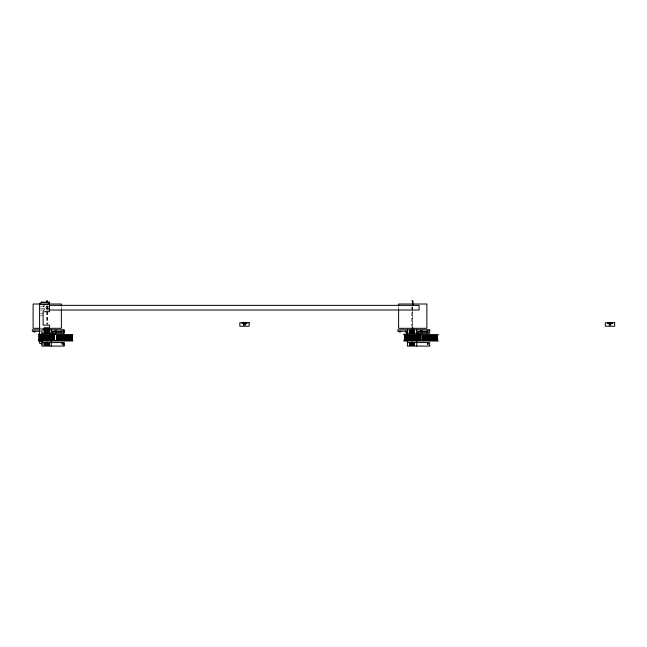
<?xml version="1.0" encoding="UTF-8"?>
<svg xmlns="http://www.w3.org/2000/svg" width="647" height="647" viewBox="0 0 647 647"><rect width="100%" height="100%" fill="white"/><g stroke="black" fill="none" stroke-linecap="round" stroke-linejoin="round"><path stroke-width="0.49" stroke-dasharray="3.23 2.43" d="M50.935 332.226L53.2 332.226L53.24 331.005L50.935 331.005M416.425 332.226L418.698 332.226L418.73 331.005L416.425 331.005M44.441 310.18L44.441 308.635L45.047 308.029M45.808 307.268L46.422 306.654L48.735 306.654M48.096 306.686L48.096 310.948M40.535 306.686L44.441 306.654L45.047 307.268M40.535 308.611L44.441 308.635M48.735 308.635L46.422 308.635L45.808 308.029M40.211 310.026L49.512 310.034M40.47 313.649L43.098 313.649M40.47 315.631L43.098 315.631M41.19 328.312L43.203 328.312M51.986 331.28L60.907 331.28M417.485 331.28L426.405 331.28M50.935 331.507L53.2 331.507M416.425 331.507L418.698 331.507M610.922 323.605L610.922 325.352M610.792 323.605L610.792 325.352M610.453 323.605L610.453 325.352M609.984 323.605L609.984 325.352M609.523 323.605L609.523 326.225M609.183 323.605L609.183 325.352M609.053 323.605L609.053 325.352M428.387 330.35L428.387 333.262M428.387 342.587L428.387 344.527M428.039 330.35L428.039 332.291M428.039 342.587L428.039 344.527M427.748 330.35L427.748 332.291M427.748 342.587L427.748 344.527M427.53 330.35L427.53 333.262M427.53 342.587L427.53 344.527M427.4 330.35L427.4 333.262M427.4 342.587L427.4 344.527M427.352 330.35L427.352 332.291M427.352 342.587L427.352 344.527M426.713 330.641L426.713 333.262M426.543 330.641L426.543 333.262M426.049 330.641L426.049 333.262M425.314 330.641L425.314 333.262M424.95 331.28L424.95 332.016L423.785 332.016L423.785 331.28M424.44 330.641L424.44 333.262M423.567 330.641L423.567 333.262M422.831 330.641L422.831 333.262M422.337 330.641L422.337 333.262M422.167 330.641L422.167 333.262M421.901 329.824L421.901 331.28M421.464 330.641L421.464 333.262M421.294 330.641L421.294 333.262M421.157 329.824L421.157 331.28M420.801 330.641L420.801 333.262M420.421 329.824L420.421 331.28M420.065 330.641L420.065 333.262M419.191 330.641L419.191 333.262M418.326 330.641L418.326 333.262M412.746 306.888L412.794 326.856M412.673 306.888L412.673 308.878M412.673 309.873L412.673 326.784M411.815 306.904L411.815 326.856M398.609 306.929L398.609 308.878M245.423 323.605L245.423 325.352M245.302 323.605L245.302 325.352M244.962 323.605L244.962 325.352M244.493 323.605L244.493 325.352M244.024 323.605L244.024 326.225M243.684 323.605L243.684 325.352M243.563 323.605L243.563 325.352M62.249 330.35L62.249 332.291M62.249 342.587L62.249 344.527M62.039 330.35L62.039 332.291M62.039 342.587L62.039 344.527M61.902 330.35L61.902 333.262M61.902 342.587L61.902 344.527M61.376 306.929L61.376 308.878M61.222 330.641L61.222 333.262M61.044 330.641L61.044 333.262M60.551 330.641L60.551 333.262M59.815 330.641L59.815 333.262M59.451 331.28L59.451 332.016L58.287 332.016L58.287 331.28M58.942 330.641L58.942 333.262M58.076 330.641L58.076 333.262M57.34 330.641L57.34 333.262M56.847 330.641L56.847 333.262M56.669 330.641L56.669 333.262M56.41 329.824L56.41 331.28M55.974 330.641L55.974 333.262M55.804 330.641L55.804 333.262M55.666 329.824L55.666 331.28M55.31 330.641L55.31 333.262M54.922 329.824L54.922 331.28M54.566 330.641L54.566 333.262M53.701 330.641L53.701 333.262M52.828 330.641L52.828 333.262M47.296 305.902L47.296 323.864M47.247 305.894L47.174 324.794M46.325 305.902L46.325 323.864M44.441 303.904L44.441 306.654M43.341 303.912L43.341 310.948"/><path stroke-width="0.97" d="M39.249 335.461L39.216 340.128L54.445 340.128L54.445 335.461L39.249 335.461L39.249 340.128L39.273 335.073L39.807 335.073M39.354 335.461L39.443 340.128M54.243 335.461L54.243 340.128L54.235 335.073M71.623 340.128L71.623 335.461M404.715 340.128L404.715 335.461L404.707 340.128L404.747 335.461L419.935 335.461L419.976 340.128L404.747 340.128L404.739 335.461M404.941 335.461L404.852 340.128L404.844 335.461M405.159 340.128L405.159 335.461M405.305 340.128L405.313 335.461M419.741 335.461L419.741 340.128L419.733 335.073M419.943 340.128L419.943 335.461M437.121 340.128L437.121 335.461M437.461 340.128L437.477 335.461M39.596 335.955L39.823 335.275M48.63 302.982L49.512 303.855L48.46 304.486L39.596 304.486M46.325 300.92L47.296 300.92M411.815 300.92L412.794 300.92L412.746 304.899M41.376 302.109L41.376 302.982L41.319 302.109L49.479 302.109L49.479 302.982L40.607 302.982L39.596 303.564L39.596 343.282L42.387 344.075M40.179 304.017L33.11 304.017L33.11 328.312L40.179 328.312M49.261 304.017L61.376 304.017L61.376 305.958M49.301 305.368L419.07 305.368L419.07 310.01L49.301 310.026M43.203 328.312L61.376 328.312L61.376 309.848M44.263 328.627L48.808 328.627L49.512 329.501L44.263 329.501L44.263 327.9L48.954 327.9L49.512 327.35L49.512 325.134L43.098 325.134L43.098 311.725L49.512 311.725L49.512 303.855M40.227 329.824L32.35 329.824L32.35 331.28L40.219 331.28M44.303 330.35L44.303 333.262L44.255 330.35L48.921 330.35L48.921 333.262M64.19 330.35L63.738 330.35L63.738 333.262M409.753 330.35L414.412 330.35L414.412 333.262M429.228 330.35L429.689 330.35M405.936 331.005L405.936 332.728M406.769 331.28L397.848 331.28L397.848 329.824L429.689 329.76L429.689 333.262L407.424 333.262M41.926 333.262L64.19 333.262L64.19 329.76L41.926 329.76L41.926 335.122M38.343 334.2L39.815 334.2M51.38 334.2L55.367 334.2M403.833 334.2L407.497 334.2M416.878 334.2L420.857 334.2M38.335 334.588L55.359 334.588M55.877 334.588L72.901 334.588M403.825 334.588L420.849 334.588M421.375 334.588L438.399 334.588M54 335.073L54.477 335.073M419.563 335.073L419.976 335.073L419.838 340.128M422.248 335.461L437.509 335.461L437.526 340.128L422.248 340.128L422.248 335.461L422.248 340.128M39.224 339.44L39.807 339.44M54 339.44L54.477 339.44M419.563 339.44L419.976 339.44M56.75 340.128L72.011 340.128L72.027 335.461L56.75 335.461L56.758 340.128L56.799 335.461M38.343 340.322L39.815 340.322M54.065 340.322L55.367 340.322M403.833 340.322L404.674 340.322M419.555 340.322L420.857 340.322M46.592 340.84L47.174 340.84M412.082 340.84L412.665 340.84M38.335 341.001L55.359 341.001M55.877 341.001L72.901 341.001M403.825 341.001L420.849 341.001M421.375 341.001L438.399 341.001M39.596 341.414L42.225 341.414M41.926 342.587L64.19 342.587L64.19 346.08L41.926 346.08L41.926 340.322M407.424 342.587L429.689 342.587L429.689 346.08L407.424 346.08L407.424 340.322M44.303 345.498L44.303 342.587L44.255 345.498L48.921 345.498L48.921 342.587M64.19 345.498L63.738 345.498L63.738 342.587M409.753 345.498L414.412 345.498L414.412 342.587M429.228 345.498L429.689 345.498M39.596 339.958L39.823 340.637M429.107 335.461L429.115 340.128M428.379 335.461L428.395 340.128L428.403 335.461M427.982 335.461L427.99 340.128M411.403 335.461L411.411 340.128L411.427 335.461M411.007 340.128L410.991 335.461L410.982 340.128M410.279 335.461L410.295 340.128L410.303 335.461M409.891 335.461L409.899 340.128M68.38 335.461L68.388 340.128L68.404 335.461M67.369 335.461L67.377 340.128M66.981 335.461L66.997 340.128M64.749 335.461L64.765 340.128M64.021 335.461L64.029 340.128M61.416 340.128L61.408 335.461L61.392 340.128M59.783 335.461L59.799 340.128M43.713 335.461L43.721 340.128L43.737 335.461M42.71 335.461L42.718 340.128L42.726 335.461M41.796 335.461L41.812 340.128L41.812 335.461M437.518 335.461L437.518 340.128M436.676 340.128L436.668 335.461L436.668 340.128M424.958 335.461L424.966 340.128M424.149 335.461L424.149 340.128M422.531 335.461L422.653 340.128L422.653 335.461M407.869 335.461L407.877 340.128M406.243 340.128L406.243 335.461L406.227 340.128M70.814 335.461L70.814 340.128L70.83 335.461M41.497 335.461L41.505 340.128M612.264 322.732L612.264 323.605M612.086 322.732L612.086 323.605M611.593 322.732L611.593 323.605M610.857 322.732L610.857 323.605M609.984 322.732L609.984 323.605M609.118 322.732L609.118 323.605M608.382 322.732L608.382 323.605M607.889 322.732L607.889 323.605M607.711 322.732L607.711 323.605M429.09 335.461L429.09 340.128M427.966 335.461L427.966 340.128M424.95 335.461L424.95 340.128M424.133 335.461L424.133 340.128M422.515 335.461L422.515 340.128M419.531 335.461L419.531 340.128M419.369 335.461L419.369 340.128M419.07 335.461L419.07 340.128M418.844 335.461L418.844 340.128M418.455 335.461L418.455 340.128M418.172 335.461L418.172 340.128M417.703 335.461L417.703 340.128M417.372 332.987L417.372 334.944M417.372 335.461L417.372 340.128M416.749 329.76L416.749 335.122M416.83 335.461L416.83 340.128M416.749 340.718L416.749 346.08M416.458 335.461L416.458 340.128M415.859 335.461L415.859 340.128M415.455 335.461L415.455 340.128M414.808 335.461L414.808 340.128M414.379 335.461L414.379 340.128M414.234 330.35L414.234 333.262M414.234 342.587L414.234 345.498M414.023 330.35L414.023 333.262M414.023 342.587L414.023 345.498M413.732 330.35L413.732 333.262M413.7 335.461L413.7 340.128M413.732 342.587L413.732 345.498M413.376 330.35L413.376 333.262M413.376 342.587L413.376 345.498M413.255 335.461L413.255 340.128M412.972 330.35L412.972 333.262M412.972 342.587L412.972 345.498M412.746 327.778L412.746 329.768M412.673 300.92L412.673 304.899M412.673 327.778L412.673 329.768M412.568 335.461L412.568 340.128M412.535 330.35L412.535 333.262M412.535 342.587L412.535 345.498M412.082 330.35L412.082 333.262M412.082 342.587L412.082 345.498M411.629 330.35L411.629 333.262M411.629 342.587L411.629 345.498M411.193 330.35L411.193 333.262M411.193 342.587L411.193 345.498M410.788 330.35L410.788 333.262M410.788 342.587L410.788 345.498M410.433 330.35L410.433 333.262M410.433 342.587L410.433 345.498M410.141 330.35L410.141 333.262M410.141 342.587L410.141 345.498M409.931 330.35L409.931 333.262M409.875 335.461L409.875 340.128M409.931 342.587L409.931 345.498M409.794 330.35L409.753 333.262M409.753 342.587L409.794 345.498M407.853 335.461L407.853 340.128M407.756 331.28L407.756 332.016L406.591 332.016L406.591 331.28M407.424 329.76L407.424 335.122M406.882 332.016L406.882 334.944M400.469 331.28L400.469 332.016L399.304 332.016L399.304 331.28M398.609 305.958L398.609 304.017L426.866 304.017L426.866 328.312L398.609 328.312L398.609 309.848M246.766 322.732L246.766 323.605M246.596 322.732L246.596 323.605M246.103 322.732L246.103 323.605M245.359 322.732L245.359 323.605M244.493 322.732L244.493 323.605M243.62 322.732L243.62 323.605M242.884 322.732L242.884 323.605M242.39 322.732L242.39 323.605M242.221 322.732L242.221 323.605M67.393 335.461L67.393 340.128M66.973 335.461L66.973 340.128M64.74 335.461L64.74 340.128M64.045 335.461L64.045 340.128M59.799 335.461L59.799 340.128M54.429 335.073L54.445 340.128M54.308 335.073L54.348 340.128M54.041 335.461L54.041 340.128M53.879 335.461L53.879 340.128M53.572 335.461L53.572 340.128M53.353 335.461L53.353 340.128M52.957 335.461L52.957 340.128M52.682 335.461L52.682 340.128M52.205 335.461L52.205 340.128M51.873 332.987L51.873 334.944M51.881 335.461L51.881 340.128M51.331 335.461L51.331 340.128M51.25 329.76L51.25 335.122M51.25 340.718L51.25 346.08M50.967 335.461L50.967 340.128M50.361 335.461L50.361 340.128M49.956 335.461L49.956 340.128M49.415 302.109L49.415 302.982M49.309 335.461L49.309 340.128M48.881 335.461L48.881 340.128M48.873 330.35L48.873 333.262M48.873 342.587L48.873 345.498M48.743 330.35L48.743 333.262M48.743 342.587L48.743 345.498M48.525 330.35L48.525 333.262M48.525 342.587L48.525 345.498M48.234 330.35L48.234 333.262M48.234 342.587L48.234 345.498M48.21 335.461L48.21 340.128M47.886 330.35L47.886 333.262M47.886 342.587L47.886 345.498M47.765 335.461L47.765 340.128M47.482 330.35L47.482 333.262M47.482 342.587L47.482 345.498M47.247 300.92L47.174 302.909M47.045 330.35L47.045 333.262M47.069 335.461L47.069 340.128M47.045 342.587L47.045 345.498M46.592 330.35L46.592 333.262M46.592 342.587L46.592 345.498M46.131 330.35L46.131 333.262M46.131 342.587L46.131 345.498M45.694 330.35L45.694 333.262M45.694 342.587L45.694 345.498M45.29 330.35L45.29 333.262M45.29 342.587L45.29 345.498M44.942 330.35L44.942 333.262M44.942 342.587L44.942 345.498M44.651 330.35L44.651 333.262M44.651 342.587L44.651 345.498M44.433 330.35L44.433 333.262M44.433 342.587L44.433 345.498M41.481 335.461L41.481 340.128M34.97 331.28L34.97 332.016L33.806 332.016L33.806 331.28M39.669 335.461L39.661 340.128L39.661 335.461M71.971 335.461L71.971 340.128L71.979 335.461M249.152 322.732L239.827 322.732L239.827 326.225L249.152 326.225L249.152 322.732M614.65 322.732L605.325 322.732L605.325 326.225L614.65 326.225L614.65 322.732M435.35 340.128L435.334 335.461L435.334 340.128M434.493 340.128L434.477 335.461L434.477 340.128M433.886 340.128L433.878 335.461L433.902 340.128M433.53 340.128L433.522 335.461L433.514 340.128M432.867 340.128L432.859 335.461L432.883 340.128M432.487 340.128L432.479 335.461L432.471 340.128M431.792 340.128L431.775 335.461L431.808 340.128M431.387 340.128L431.379 335.461L431.363 340.128M430.667 340.128L430.651 335.461L430.684 340.128M430.255 340.128L430.247 335.461L430.231 340.128M429.527 340.128L429.511 335.461L429.535 340.128M427.295 340.128L427.279 335.461L427.303 340.128M426.907 340.128L426.899 335.461L426.883 340.128M426.252 340.128L426.244 335.461L426.26 340.128M425.896 340.128L425.888 335.461L425.872 340.128M425.289 340.128L425.281 335.461L425.297 340.128M424.432 340.128L424.424 335.461L424.44 340.128M412.139 340.128L412.131 335.461L412.115 340.128M409.219 340.128L409.203 335.461L409.227 340.128M408.847 340.128L408.839 335.461L408.823 340.128M408.217 340.128L408.2 335.461L408.225 340.128M407.303 340.128L407.295 335.461L407.311 340.128M406.502 340.128L406.494 335.461L406.51 340.128M69.852 340.128L69.844 335.461L69.836 340.128M68.994 340.128L68.986 335.461L68.978 340.128M68.032 340.128L68.024 335.461L68.016 340.128M66.293 340.128L66.285 335.461L66.309 340.128M65.897 340.128L65.881 335.461L65.873 340.128M65.169 340.128L65.161 335.461L65.185 340.128M63.624 340.128L63.608 335.461L63.592 340.128M62.896 340.128L62.888 335.461L62.913 340.128M62.5 340.128L62.484 335.461L62.468 340.128M61.797 340.128L61.788 335.461L61.805 340.128M60.753 340.128L60.745 335.461L60.761 340.128M60.397 340.128L60.389 335.461L60.373 340.128M58.942 340.128L58.926 335.461L58.942 340.128M46.649 340.128L46.633 335.461L46.624 340.128M45.913 340.128L45.905 335.461L45.929 340.128M45.508 340.128L45.5 335.461L45.484 340.128M44.797 340.128L44.789 335.461L44.805 340.128M44.408 340.128L44.392 335.461L44.376 340.128M43.357 340.128L43.341 335.461L43.325 340.128M41.012 340.128L41.004 335.461L41.012 340.128M437.243 340.128L437.243 335.461L437.251 340.128M436.854 340.128L436.854 335.461L436.862 340.128M436.313 340.128L436.304 335.461L436.321 340.128M436.078 340.128L436.07 335.461L436.07 340.128M435.625 340.128L435.617 335.461L435.641 340.128M434.808 340.128L434.8 335.461L434.824 340.128M423.696 340.128L423.688 335.461L423.696 340.128M423.462 340.128L423.462 335.461L423.445 340.128M423.098 340.128L423.089 335.461L423.098 340.128M422.92 340.128L422.92 335.461L422.903 340.128M422.37 340.128L422.362 335.461L422.362 340.128M407.003 340.128L406.995 335.461L406.979 340.128M405.839 340.128L405.831 335.461L405.839 340.128M405.629 340.128L405.62 335.461L405.612 340.128M71.914 340.128L71.906 335.461L71.914 340.128M71.744 340.128L71.744 335.461L71.76 340.128M71.356 340.128L71.356 335.461L71.372 340.128M71.186 340.128L71.178 335.461L71.178 340.128M70.588 340.128L70.58 335.461L70.58 340.128M70.127 340.128L70.127 335.461L70.143 340.128M69.318 340.128L69.31 335.461L69.326 340.128M59.475 340.128L59.467 335.461L59.451 340.128M58.659 340.128L58.651 335.461L58.634 340.128M58.206 340.128L58.198 335.461L58.206 340.128M57.971 340.128L57.963 335.461L57.955 340.128M57.607 340.128L57.599 335.461L57.607 340.128M57.421 340.128L57.421 335.461L57.413 340.128M57.162 340.128L57.154 335.461L57.154 340.128M57.033 340.128L57.033 335.461L57.025 340.128M56.871 340.128L56.871 335.461L56.871 340.128M42.378 340.128L42.37 335.461L42.354 340.128M40.753 340.128L40.745 335.461L40.729 340.128M40.34 340.128L40.332 335.461L40.34 340.128M40.13 340.128L40.13 335.461L40.114 340.128M39.815 340.128L39.815 335.461L39.815 340.128"/></g></svg>
